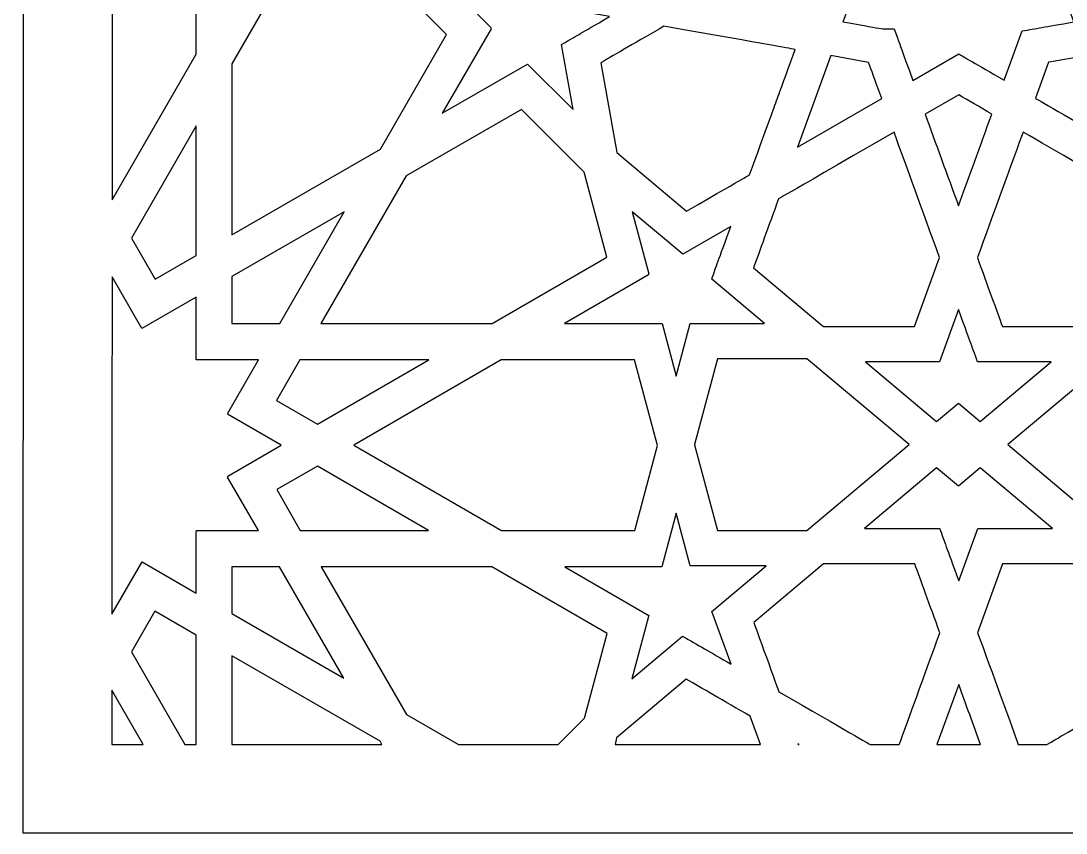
# Model space of a CAD drawing. Header units: millimetres. Extents: x -54 to 55, y -100 to 100.
# Drawn here: x -54.4 to 6.3, y -99.8 to -52.7 of the extents above; entities that cross this region are included whole.
import ezdxf

# ---------------------------------------------------------------- set-up
doc = ezdxf.new("R2010")
doc.units = ezdxf.units.MM
doc.header["$MEASUREMENT"] = 0
doc.layers.add('layer 1', color=7, linetype='Continuous')

msp = doc.modelspace()

# ---------------------------------------------------------------- linework, layer by layer
at = {"layer": 'layer 1', "color": 250}
for points, knots in [([(39.9831, 64.6702), (27.191, 76.9987), (13.4683, 88.3603), (0.1199, 100.1639), (0.1199, 100.1639), (-19.8368, 81.9923), (-25.8334, 78.3498), (-37.6556, 67.14), (-37.6556, 67.14), (-48.7211, 56.6473), (-54.3959, 43.5991), (-54.3272, 28.0159), (-54.3272, 28.0159), (-54.1452, -13.2052), (-54.2629, -52.2312), (-54.2629, -99.8361), (-54.2629, -99.8361), (-17.7913, -99.8361), (18.1751, -99.8361), (54.4463, -99.8361), (54.4463, -99.8361), (54.4463, -53.0892), (54.3733, -13.608), (54.484, 27.6902), (54.484, 27.6902), (54.5221, 42.0169), (50.2098, 54.8146), (39.9831, 64.6702)], [0, 0, 0, 0, 0.125, 0.125, 0.125, 0.125, 0.25, 0.25, 0.25, 0.25, 0.375, 0.375, 0.375, 0.375, 0.5, 0.5, 0.5, 0.5, 0.625, 0.625, 0.625, 0.625, 0.75, 0.75, 0.75, 0.75, 1, 1, 1, 1]), ([(0.0688, -54.5973), (0.0688, -54.5973), (-2.5943, -56.1336), (-2.5943, -56.1336), (-2.5943, -56.1336), (-3.9166, -52.4937), (-3.0819, -54.7864), (-3.6809, -53.1421), (-3.6809, -53.1421), (-4.499, -53.1421), (-3.907, -53.2137), (-6.6531, -52.73), (-6.6531, -52.73), (-6.0671, -51.1221), (-5.8671, -50.5714), (-5.6067, -49.8549), (-5.6067, -49.8549), (-5.6067, -49.8549), (-7.5706, -47.5135), (-7.5706, -47.5135), (-7.5706, -47.5135), (-7.5706, -47.5135), (-7.5703, -47.5135), (-7.5703, -47.5135), (-7.5703, -47.5135), (-7.5703, -47.5135), (-7.5706, -47.5132), (-7.5706, -47.5132), (-7.5706, -47.5132), (-7.5706, -47.5132), (-4.9241, -45.9839), (-4.9241, -45.9839), (-4.9241, -45.9839), (-4.9241, -45.7052), (-4.9241, -43.489), (-4.9241, -42.9246), (-4.9241, -42.9246), (-4.9241, -42.9246), (-1.9135, -43.4576), (-1.9135, -43.4576), (-1.9135, -43.4576), (-1.9135, -43.4576), (0.0554, -41.1131), (0.0554, -41.1131), (0.0554, -41.1131), (0.0554, -41.1131), (2.0196, -43.4573), (2.0196, -43.4573), (2.0196, -43.4573), (2.0196, -43.4573), (5.0313, -42.9263), (5.0313, -42.9263), (5.0313, -42.9263), (5.0313, -42.9263), (5.0313, -45.9666), (5.0313, -45.9666), (5.0313, -45.9666), (5.0313, -45.9666), (7.6895, -47.5015), (7.6895, -47.5015), (7.6895, -47.5015), (7.1127, -48.1901), (6.9239, -48.4145), (5.7167, -49.8549), (5.7167, -49.8549), (5.7167, -49.8549), (6.7613, -52.7293), (6.7613, -52.7293), (6.7613, -52.7293), (4.9607, -53.0458), (4.6115, -53.1082), (3.7468, -53.2617), (3.7468, -53.2617), (3.7468, -53.2617), (2.7075, -56.1199), (2.7075, -56.1199), (2.7075, -56.1199), (1.0364, -55.154), (0.3263, -54.7455), (0.0688, -54.5973)], [0, 0, 0, 0, 0.047619, 0.047619, 0.047619, 0.047619, 0.0952381, 0.0952381, 0.0952381, 0.0952381, 0.1428571, 0.1428571, 0.1428571, 0.1428571, 0.1904762, 0.1904762, 0.1904762, 0.1904762, 0.2380952, 0.2380952, 0.2380952, 0.2380952, 0.2857143, 0.2857143, 0.2857143, 0.2857143, 0.3333333, 0.3333333, 0.3333333, 0.3333333, 0.3809524, 0.3809524, 0.3809524, 0.3809524, 0.4285714, 0.4285714, 0.4285714, 0.4285714, 0.4761905, 0.4761905, 0.4761905, 0.4761905, 0.5238095, 0.5238095, 0.5238095, 0.5238095, 0.5714286, 0.5714286, 0.5714286, 0.5714286, 0.6190476, 0.6190476, 0.6190476, 0.6190476, 0.6666667, 0.6666667, 0.6666667, 0.6666667, 0.7142857, 0.7142857, 0.7142857, 0.7142857, 0.7619048, 0.7619048, 0.7619048, 0.7619048, 0.8095238, 0.8095238, 0.8095238, 0.8095238, 0.8571429, 0.8571429, 0.8571429, 0.8571429, 0.9047619, 0.9047619, 0.9047619, 0.9047619, 1, 1, 1, 1]), ([(-49.0984, -63.071), (-49.0944, -58.269), (-49.0885, -50.5918), (-49.0853, -45.6032), (-49.0853, -45.6032), (-49.0853, -45.6032), (-44.2137, -46.9078), (-44.2137, -46.9078), (-44.2137, -46.9078), (-44.2137, -46.9078), (-44.2137, -54.6096), (-44.2137, -54.6096), (-44.2137, -54.6096), (-44.2137, -54.6096), (-49.0984, -63.071), (-49.0984, -63.071)], [0, 0, 0, 0, 0.2, 0.2, 0.2, 0.2, 0.4, 0.4, 0.4, 0.4, 0.6, 0.6, 0.6, 0.6, 1, 1, 1, 1]), ([(-22.326, -57.827), (-22.326, -57.827), (-24.9706, -55.1804), (-24.9706, -55.1804), (-24.9706, -55.1804), (-24.9706, -55.1804), (-24.971, -55.1808), (-24.971, -55.1808), (-24.971, -55.1808), (-24.971, -55.1808), (-24.9713, -55.1804), (-24.9713, -55.1804), (-24.9713, -55.1804), (-24.9713, -55.1804), (-29.9219, -58.0386), (-29.9219, -58.0386), (-29.9219, -58.0386), (-29.9219, -58.0386), (-27.0906, -53.134), (-27.0906, -53.134), (-27.0906, -53.134), (-27.0906, -53.134), (-27.1027, -53.122), (-27.1027, -53.122), (-27.1027, -53.122), (-27.1027, -53.122), (-27.0759, -53.0754), (-27.0759, -53.0754), (-27.0759, -53.0754), (-27.0759, -53.0754), (-29.313, -50.8395), (-29.313, -50.8395), (-29.313, -50.8395), (-29.313, -50.8395), (-26.2587, -51.6583), (-26.2587, -51.6583), (-26.2587, -51.6583), (-26.2587, -51.6583), (-24.0971, -47.9146), (-24.0971, -47.9146), (-24.0971, -47.9146), (-24.0971, -47.9146), (-23.3992, -51.8664), (-23.3992, -51.8664), (-23.3992, -51.8664), (-23.3992, -51.8664), (-20.2051, -52.4295), (-20.2051, -52.4295), (-20.2051, -52.4295), (-22.0915, -53.5181), (-21.8269, -53.3657), (-22.9933, -54.0395), (-22.9933, -54.0395), (-22.9933, -54.0395), (-22.326, -57.827), (-22.326, -57.827)], [0, 0, 0, 0, 0.0666667, 0.0666667, 0.0666667, 0.0666667, 0.1333333, 0.1333333, 0.1333333, 0.1333333, 0.2, 0.2, 0.2, 0.2, 0.2666667, 0.2666667, 0.2666667, 0.2666667, 0.3333333, 0.3333333, 0.3333333, 0.3333333, 0.4, 0.4, 0.4, 0.4, 0.4666667, 0.4666667, 0.4666667, 0.4666667, 0.5333333, 0.5333333, 0.5333333, 0.5333333, 0.6, 0.6, 0.6, 0.6, 0.6666667, 0.6666667, 0.6666667, 0.6666667, 0.7333333, 0.7333333, 0.7333333, 0.7333333, 0.8, 0.8, 0.8, 0.8, 0.8666667, 0.8666667, 0.8666667, 0.8666667, 1, 1, 1, 1]), ([(-33.3087, -49.8309), (-33.3087, -49.8309), (-29.6766, -53.4606), (-29.6766, -53.4606), (-29.6766, -53.4606), (-29.6766, -53.4606), (-33.5179, -60.1144), (-33.5179, -60.1144), (-33.5179, -60.1144), (-33.5179, -60.1144), (-42.14, -65.092), (-42.14, -65.092), (-42.14, -65.092), (-42.14, -65.092), (-42.14, -55.1706), (-42.14, -55.1706), (-42.14, -55.1706), (-42.14, -55.1706), (-38.2865, -48.4956), (-38.2865, -48.4956), (-38.2865, -48.4956), (-38.2865, -48.4956), (-33.3087, -49.8309), (-33.3087, -49.8309)], [0, 0, 0, 0, 0.1428571, 0.1428571, 0.1428571, 0.1428571, 0.2857143, 0.2857143, 0.2857143, 0.2857143, 0.4285714, 0.4285714, 0.4285714, 0.4285714, 0.5714286, 0.5714286, 0.5714286, 0.5714286, 0.7142857, 0.7142857, 0.7142857, 0.7142857, 1, 1, 1, 1]), ([(-17.0498, -52.9858), (-10.5664, -54.1306), (-10.0496, -54.2216), (-9.4287, -54.3313), (-9.4287, -54.3313), (-9.4287, -54.3313), (-9.4287, -54.3316), (-9.4287, -54.3316), (-9.4287, -54.3316), (-9.4287, -54.3316), (-9.428, -54.3316), (-9.428, -54.3316), (-9.428, -54.3316), (-10.7841, -58.0598), (-10.1939, -56.4374), (-12.0753, -61.608), (-12.0753, -61.608), (-12.336, -61.7597), (-11.8438, -61.4754), (-15.7374, -63.7222), (-15.7374, -63.7222), (-15.7374, -63.7222), (-19.7964, -60.3183), (-19.7964, -60.3183), (-19.7964, -60.3183), (-19.7964, -60.3183), (-20.7155, -55.1014), (-20.7155, -55.1014), (-20.7155, -55.1014), (-19.8684, -54.6125), (-18.5625, -53.8586), (-17.0498, -52.9858)], [0, 0, 0, 0, 0.1111111, 0.1111111, 0.1111111, 0.1111111, 0.2222222, 0.2222222, 0.2222222, 0.2222222, 0.3333333, 0.3333333, 0.3333333, 0.3333333, 0.4444444, 0.4444444, 0.4444444, 0.4444444, 0.5555556, 0.5555556, 0.5555556, 0.5555556, 0.6666667, 0.6666667, 0.6666667, 0.6666667, 0.7777778, 0.7777778, 0.7777778, 0.7777778, 1, 1, 1, 1]), ([(5.2758, -55.0817), (5.9686, -54.9592), (7.2584, -54.7324), (7.4757, -54.6947), (7.4757, -54.6947), (7.4757, -54.6947), (7.4757, -54.6954), (7.4757, -54.6954), (7.4757, -54.6954), (7.4757, -54.6954), (7.4764, -54.6954), (7.4764, -54.6954), (7.4764, -54.6954), (7.7607, -55.4764), (7.3625, -54.3828), (9.4019, -59.9853), (9.4019, -59.9853), (6.4364, -58.2729), (4.518, -57.1655), (4.518, -57.1655), (4.518, -57.1655), (4.518, -57.1655), (5.2758, -55.0817), (5.2758, -55.0817)], [0, 0, 0, 0, 0.1428571, 0.1428571, 0.1428571, 0.1428571, 0.2857143, 0.2857143, 0.2857143, 0.2857143, 0.4285714, 0.4285714, 0.4285714, 0.4285714, 0.5714286, 0.5714286, 0.5714286, 0.5714286, 0.7142857, 0.7142857, 0.7142857, 0.7142857, 1, 1, 1, 1]), ([(-7.3685, -54.6947), (-7.3685, -54.6947), (-5.1672, -55.0824), (-5.1672, -55.0824), (-5.1672, -55.0824), (-4.9633, -55.645), (-4.8952, -55.8306), (-4.4059, -57.1786), (-4.4059, -57.1786), (-4.4059, -57.1786), (-4.4062, -57.1789), (-4.4062, -57.1789), (-4.4062, -57.1789), (-4.4062, -57.1789), (-4.4062, -57.1789), (-4.4062, -57.1789), (-4.4062, -57.1789), (-4.4062, -57.1789), (-9.3007, -60.0043), (-9.3007, -60.0043), (-9.3007, -60.0043), (-9.3007, -60.0043), (-7.3685, -54.6947), (-7.3685, -54.6947)], [0, 0, 0, 0, 0.1428571, 0.1428571, 0.1428571, 0.1428571, 0.2857143, 0.2857143, 0.2857143, 0.2857143, 0.4285714, 0.4285714, 0.4285714, 0.4285714, 0.5714286, 0.5714286, 0.5714286, 0.5714286, 0.7142857, 0.7142857, 0.7142857, 0.7142857, 1, 1, 1, 1]), ([(1.9928, -58.0849), (1.3113, -59.9567), (1.7473, -58.7587), (0.054, -63.4118), (0.054, -63.4118), (-0.598, -61.62), (-1.2735, -59.7634), (-1.88, -58.0986), (-1.88, -58.0986), (-1.88, -58.0986), (0.0691, -56.974), (0.0691, -56.974), (0.0691, -56.974), (0.6166, -57.2897), (1.2689, -57.6665), (1.9928, -58.0849)], [0, 0, 0, 0, 0.2, 0.2, 0.2, 0.2, 0.4, 0.4, 0.4, 0.4, 0.6, 0.6, 0.6, 0.6, 1, 1, 1, 1]), ([(-36.9685, -70.2448), (-36.9685, -70.2448), (-32.0245, -61.6807), (-32.0245, -61.6807), (-32.0245, -61.6807), (-32.0245, -61.6807), (-25.3245, -57.8129), (-25.3245, -57.8129), (-25.3245, -57.8129), (-25.3245, -57.8129), (-21.6819, -61.4574), (-21.6819, -61.4574), (-21.6819, -61.4574), (-21.6819, -61.4574), (-20.3586, -66.3914), (-20.3586, -66.3914), (-20.3586, -66.3914), (-20.3586, -66.3914), (-27.033, -70.2448), (-27.033, -70.2448), (-27.033, -70.2448), (-27.033, -70.2448), (-36.9685, -70.2448), (-36.9685, -70.2448)], [0, 0, 0, 0, 0.1428571, 0.1428571, 0.1428571, 0.1428571, 0.2857143, 0.2857143, 0.2857143, 0.2857143, 0.4285714, 0.4285714, 0.4285714, 0.4285714, 0.5714286, 0.5714286, 0.5714286, 0.5714286, 0.7142857, 0.7142857, 0.7142857, 0.7142857, 1, 1, 1, 1]), ([(-44.2137, -58.7625), (-44.2137, -58.7625), (-44.2137, -66.289), (-44.2137, -66.289), (-44.2137, -66.289), (-44.2137, -66.289), (-46.602, -67.6673), (-46.602, -67.6673), (-46.602, -67.6673), (-46.602, -67.6673), (-47.9782, -65.2836), (-47.9782, -65.2836), (-47.9782, -65.2836), (-47.9782, -65.2836), (-44.2137, -58.7625), (-44.2137, -58.7625)], [0, 0, 0, 0, 0.2, 0.2, 0.2, 0.2, 0.4, 0.4, 0.4, 0.4, 0.6, 0.6, 0.6, 0.6, 1, 1, 1, 1]), ([(-11.8519, -67.0129), (-11.5165, -66.09), (-10.9975, -64.666), (-10.3953, -63.0149), (-10.3953, -63.0149), (-10.1382, -62.865), (-10.909, -63.3102), (-3.6908, -59.1435), (-3.6908, -59.1435), (-2.9489, -61.1819), (-2.0609, -63.6199), (-1.0421, -66.4227), (-1.0421, -66.4227), (-1.0421, -66.4227), (-1.0421, -66.4235), (-1.0421, -66.4235), (-1.0421, -66.4235), (-1.0421, -66.4235), (-2.4949, -70.4176), (-2.4949, -70.4176), (-2.4949, -70.4176), (-2.4949, -70.4176), (-7.7897, -70.4194), (-7.7897, -70.4194), (-7.7897, -70.4194), (-7.7897, -70.4194), (-7.9982, -70.2448), (-7.9982, -70.2448), (-7.9982, -70.2448), (-7.9982, -70.2448), (-8.001, -70.2448), (-8.001, -70.2448), (-8.001, -70.2448), (-8.001, -70.2448), (-11.8519, -67.0129), (-11.8519, -67.0129)], [0, 0, 0, 0, 0.1, 0.1, 0.1, 0.1, 0.2, 0.2, 0.2, 0.2, 0.3, 0.3, 0.3, 0.3, 0.4, 0.4, 0.4, 0.4, 0.5, 0.5, 0.5, 0.5, 0.6, 0.6, 0.6, 0.6, 0.7, 0.7, 0.7, 0.7, 0.8, 0.8, 0.8, 0.8, 1, 1, 1, 1]), ([(2.6049, -70.4176), (2.2694, -69.4951), (1.7508, -68.0723), (1.1493, -66.4224), (1.1493, -66.4224), (1.4947, -65.4731), (3.3941, -60.2548), (3.8029, -59.1315), (3.8029, -59.1315), (3.8029, -59.1315), (3.8033, -59.1315), (3.8033, -59.1315), (3.8033, -59.1315), (3.8033, -59.1315), (3.8036, -59.1305), (3.8036, -59.1305), (3.8036, -59.1305), (5.6688, -60.2068), (8.2038, -61.6712), (10.4979, -62.9959), (10.4979, -62.9959), (10.4979, -62.9959), (11.9606, -67.0137), (11.9606, -67.0137), (11.9606, -67.0137), (11.9606, -67.0137), (8.1107, -70.2448), (8.1107, -70.2448), (8.1107, -70.2448), (8.1107, -70.2448), (8.1029, -70.2448), (8.1029, -70.2448), (8.1029, -70.2448), (8.1029, -70.2448), (7.8944, -70.4194), (7.8944, -70.4194), (7.8944, -70.4194), (7.8944, -70.4194), (2.6049, -70.4176), (2.6049, -70.4176)], [0, 0, 0, 0, 0.0909091, 0.0909091, 0.0909091, 0.0909091, 0.1818182, 0.1818182, 0.1818182, 0.1818182, 0.2727273, 0.2727273, 0.2727273, 0.2727273, 0.3636364, 0.3636364, 0.3636364, 0.3636364, 0.4545455, 0.4545455, 0.4545455, 0.4545455, 0.5454545, 0.5454545, 0.5454545, 0.5454545, 0.6363636, 0.6363636, 0.6363636, 0.6363636, 0.7272727, 0.7272727, 0.7272727, 0.7272727, 0.8181818, 0.8181818, 0.8181818, 0.8181818, 1, 1, 1, 1]), ([(-42.14, -67.5203), (-42.14, -67.5203), (-35.6205, -63.7565), (-35.6205, -63.7565), (-35.6205, -63.7565), (-35.6205, -63.7565), (-39.366, -70.2448), (-39.366, -70.2448), (-39.366, -70.2448), (-39.6065, -70.2448), (-41.6333, -70.2448), (-42.14, -70.2448), (-42.14, -70.2448), (-42.14, -70.2448), (-42.14, -67.5203), (-42.14, -67.5203)], [0, 0, 0, 0, 0.2, 0.2, 0.2, 0.2, 0.4, 0.4, 0.4, 0.4, 0.6, 0.6, 0.6, 0.6, 1, 1, 1, 1]), ([(-17.9486, -67.4282), (-17.9486, -67.4282), (-17.9603, -67.3848), (-17.9603, -67.3848), (-17.9603, -67.3848), (-17.9603, -67.3848), (-17.9338, -67.3696), (-17.9338, -67.3696), (-17.9338, -67.3696), (-17.9338, -67.3696), (-18.9036, -63.754), (-18.9036, -63.754), (-18.9036, -63.754), (-18.9036, -63.754), (-15.9569, -66.2255), (-15.9569, -66.2255), (-15.9569, -66.2255), (-15.9569, -66.2255), (-13.1713, -64.6187), (-13.1713, -64.6187), (-13.1713, -64.6187), (-13.9086, -66.6418), (-14.0042, -66.9088), (-14.2776, -67.6655), (-14.2776, -67.6655), (-14.2776, -67.6655), (-11.2042, -70.2448), (-11.2042, -70.2448), (-11.2042, -70.2448), (-11.2042, -70.2448), (-15.5279, -70.2448), (-15.5279, -70.2448), (-15.5279, -70.2448), (-15.5279, -70.2448), (-16.346, -73.2998), (-16.346, -73.2998), (-16.346, -73.2998), (-16.346, -73.2998), (-17.1641, -70.2448), (-17.1641, -70.2448), (-17.1641, -70.2448), (-17.8739, -70.2448), (-22.1203, -70.2448), (-22.8269, -70.2448), (-22.8269, -70.2448), (-22.8269, -70.2448), (-17.9486, -67.4282), (-17.9486, -67.4282)], [0, 0, 0, 0, 0.0769231, 0.0769231, 0.0769231, 0.0769231, 0.1538462, 0.1538462, 0.1538462, 0.1538462, 0.2307692, 0.2307692, 0.2307692, 0.2307692, 0.3076923, 0.3076923, 0.3076923, 0.3076923, 0.3846154, 0.3846154, 0.3846154, 0.3846154, 0.4615385, 0.4615385, 0.4615385, 0.4615385, 0.5384615, 0.5384615, 0.5384615, 0.5384615, 0.6153846, 0.6153846, 0.6153846, 0.6153846, 0.6923077, 0.6923077, 0.6923077, 0.6923077, 0.7692308, 0.7692308, 0.7692308, 0.7692308, 0.8461538, 0.8461538, 0.8461538, 0.8461538, 1, 1, 1, 1]), ([(-44.1996, -82.2589), (-44.1996, -82.2589), (-44.1996, -82.3178), (-44.1996, -82.3178), (-44.1996, -82.3178), (-44.1996, -82.3178), (-44.2137, -82.3178), (-44.2137, -82.3178), (-44.2137, -82.3178), (-44.2137, -82.3178), (-44.2137, -85.8957), (-44.2137, -85.8957), (-44.2137, -85.8957), (-44.2137, -85.8957), (-47.3555, -84.0832), (-47.3555, -84.0832), (-47.3555, -84.0832), (-47.3555, -84.0832), (-47.3557, -84.0835), (-47.3557, -84.0835), (-47.3557, -84.0835), (-47.3557, -84.0835), (-47.3563, -84.0832), (-47.3563, -84.0832), (-47.3563, -84.0832), (-47.3563, -84.0832), (-49.1137, -87.1269), (-49.1137, -87.1269), (-49.1137, -87.1269), (-49.1115, -80.5776), (-49.107, -74.017), (-49.102, -67.5393), (-49.102, -67.5393), (-49.102, -67.5393), (-47.3704, -70.5382), (-47.3704, -70.5382), (-47.3704, -70.5382), (-47.3704, -70.5382), (-44.2137, -68.7173), (-44.2137, -68.7173), (-44.2137, -68.7173), (-44.2137, -68.7173), (-44.2137, -72.3628), (-44.2137, -72.3628), (-44.2137, -72.3628), (-44.2137, -72.3628), (-40.5883, -72.3628), (-40.5883, -72.3628), (-40.5883, -72.3628), (-40.5883, -72.3628), (-42.3757, -75.4602), (-42.3757, -75.4602), (-42.3757, -75.4602), (-42.3757, -75.4602), (-42.3606, -75.4691), (-42.3606, -75.4691), (-42.3606, -75.4691), (-42.3606, -75.4691), (-42.3897, -75.5195), (-42.3897, -75.5195), (-42.3897, -75.5195), (-42.3897, -75.5195), (-39.2802, -77.3147), (-39.2802, -77.3147), (-39.2802, -77.3147), (-39.2802, -77.3147), (-42.3757, -79.1023), (-42.3757, -79.1023), (-42.3757, -79.1023), (-42.3757, -79.1023), (-42.3536, -79.1405), (-42.3536, -79.1405), (-42.3536, -79.1405), (-42.3536, -79.1405), (-42.3897, -79.1612), (-42.3897, -79.1612), (-42.3897, -79.1612), (-42.3897, -79.1612), (-40.6024, -82.2589), (-40.6024, -82.2589), (-40.6024, -82.2589), (-41.0561, -82.2589), (-43.7604, -82.2589), (-44.1996, -82.2589)], [0, 0, 0, 0, 0.0454545, 0.0454545, 0.0454545, 0.0454545, 0.0909091, 0.0909091, 0.0909091, 0.0909091, 0.1363636, 0.1363636, 0.1363636, 0.1363636, 0.1818182, 0.1818182, 0.1818182, 0.1818182, 0.2272727, 0.2272727, 0.2272727, 0.2272727, 0.2727273, 0.2727273, 0.2727273, 0.2727273, 0.3181818, 0.3181818, 0.3181818, 0.3181818, 0.3636364, 0.3636364, 0.3636364, 0.3636364, 0.4090909, 0.4090909, 0.4090909, 0.4090909, 0.4545455, 0.4545455, 0.4545455, 0.4545455, 0.5, 0.5, 0.5, 0.5, 0.5454545, 0.5454545, 0.5454545, 0.5454545, 0.5909091, 0.5909091, 0.5909091, 0.5909091, 0.6363636, 0.6363636, 0.6363636, 0.6363636, 0.6818182, 0.6818182, 0.6818182, 0.6818182, 0.7272727, 0.7272727, 0.7272727, 0.7272727, 0.7727273, 0.7727273, 0.7727273, 0.7727273, 0.8181818, 0.8181818, 0.8181818, 0.8181818, 0.8636364, 0.8636364, 0.8636364, 0.8636364, 0.9090909, 0.9090909, 0.9090909, 0.9090909, 1, 1, 1, 1]), ([(-1.0527, -72.4761), (-1.0527, -72.4761), (0.0547, -69.4316), (0.0547, -69.4316), (0.0547, -69.4316), (0.7101, -71.2301), (0.7934, -71.4611), (1.1617, -72.4761), (1.1617, -72.4761), (1.1617, -72.4761), (5.4412, -72.4778), (5.4412, -72.4778), (5.4412, -72.4778), (5.4412, -72.4778), (1.3176, -75.9372), (1.3176, -75.9372), (1.3176, -75.9372), (1.3176, -75.9372), (0.0511, -74.8742), (0.0511, -74.8742), (0.0511, -74.8742), (0.0511, -74.8742), (-1.2153, -75.9372), (-1.2153, -75.9372), (-1.2153, -75.9372), (-1.2153, -75.9372), (-5.3372, -72.4778), (-5.3372, -72.4778), (-5.3372, -72.4778), (-5.3372, -72.4778), (-1.0527, -72.4761), (-1.0527, -72.4761)], [0, 0, 0, 0, 0.1111111, 0.1111111, 0.1111111, 0.1111111, 0.2222222, 0.2222222, 0.2222222, 0.2222222, 0.3333333, 0.3333333, 0.3333333, 0.3333333, 0.4444444, 0.4444444, 0.4444444, 0.4444444, 0.5555556, 0.5555556, 0.5555556, 0.5555556, 0.6666667, 0.6666667, 0.6666667, 0.6666667, 0.7777778, 0.7777778, 0.7777778, 0.7777778, 1, 1, 1, 1]), ([(-38.191, -72.3628), (-38.191, -72.3628), (-30.7022, -72.3628), (-30.7022, -72.3628), (-30.7022, -72.3628), (-30.7022, -72.3628), (-37.1626, -76.0921), (-37.1626, -76.0921), (-37.1626, -76.0921), (-37.1626, -76.0921), (-39.5482, -74.7147), (-39.5482, -74.7147), (-39.5482, -74.7147), (-39.5482, -74.7147), (-38.191, -72.3628), (-38.191, -72.3628)], [0, 0, 0, 0, 0.2, 0.2, 0.2, 0.2, 0.4, 0.4, 0.4, 0.4, 0.6, 0.6, 0.6, 0.6, 1, 1, 1, 1]), ([(-35.0593, -77.3067), (-35.0593, -77.3067), (-26.4958, -72.3628), (-26.4958, -72.3628), (-26.4958, -72.3628), (-26.4958, -72.3628), (-18.759, -72.3628), (-18.759, -72.3628), (-18.759, -72.3628), (-18.759, -72.3628), (-17.4269, -77.337), (-17.4269, -77.337), (-17.4269, -77.337), (-17.4269, -77.337), (-18.7452, -82.2589), (-18.7452, -82.2589), (-18.7452, -82.2589), (-18.7452, -82.2589), (-26.4811, -82.2589), (-26.4811, -82.2589), (-26.4811, -82.2589), (-26.4811, -82.2589), (-35.0593, -77.3067), (-35.0593, -77.3067)], [0, 0, 0, 0, 0.1428571, 0.1428571, 0.1428571, 0.1428571, 0.2857143, 0.2857143, 0.2857143, 0.2857143, 0.4285714, 0.4285714, 0.4285714, 0.4285714, 0.5714286, 0.5714286, 0.5714286, 0.5714286, 0.7142857, 0.7142857, 0.7142857, 0.7142857, 1, 1, 1, 1]), ([(-13.9478, -82.2589), (-13.9478, -82.2589), (-15.2802, -77.2823), (-15.2802, -77.2823), (-15.2802, -77.2823), (-15.2802, -77.2823), (-15.2799, -77.2812), (-15.2799, -77.2812), (-15.2799, -77.2812), (-15.2799, -77.2812), (-15.2802, -77.2798), (-15.2802, -77.2798), (-15.2802, -77.2798), (-15.2802, -77.2798), (-13.9478, -72.3036), (-13.9478, -72.3036), (-13.9478, -72.3036), (-13.9478, -72.3036), (-8.7507, -72.3036), (-8.7507, -72.3036), (-8.7507, -72.3036), (-8.7507, -72.3036), (-8.5415, -72.4789), (-8.5415, -72.4789), (-8.5415, -72.4789), (-8.5415, -72.4789), (-8.5387, -72.4789), (-8.5387, -72.4789), (-8.5387, -72.4789), (-8.5387, -72.4789), (-2.8166, -77.2812), (-2.8166, -77.2812), (-2.8166, -77.2812), (-2.8166, -77.2812), (-8.7475, -82.2589), (-8.7475, -82.2589), (-8.7475, -82.2589), (-8.7475, -82.2589), (-13.9478, -82.2589), (-13.9478, -82.2589)], [0, 0, 0, 0, 0.0909091, 0.0909091, 0.0909091, 0.0909091, 0.1818182, 0.1818182, 0.1818182, 0.1818182, 0.2727273, 0.2727273, 0.2727273, 0.2727273, 0.3636364, 0.3636364, 0.3636364, 0.3636364, 0.4545455, 0.4545455, 0.4545455, 0.4545455, 0.5454545, 0.5454545, 0.5454545, 0.5454545, 0.6363636, 0.6363636, 0.6363636, 0.6363636, 0.7272727, 0.7272727, 0.7272727, 0.7272727, 0.8181818, 0.8181818, 0.8181818, 0.8181818, 1, 1, 1, 1]), ([(2.9192, -77.2812), (2.9192, -77.2812), (8.6434, -72.4789), (8.6434, -72.4789), (8.6434, -72.4789), (8.6434, -72.4789), (8.6515, -72.4789), (8.6515, -72.4789), (8.6515, -72.4789), (8.6515, -72.4789), (8.8603, -72.3036), (8.8603, -72.3036), (8.8603, -72.3036), (8.8603, -72.3036), (14.086, -72.3036), (14.086, -72.3036), (14.086, -72.3036), (14.086, -72.3036), (15.4185, -77.2798), (15.4185, -77.2798), (15.4185, -77.2798), (15.4185, -77.2798), (15.4181, -77.2812), (15.4181, -77.2812), (15.4181, -77.2812), (15.4181, -77.2812), (15.4185, -77.2823), (15.4185, -77.2823), (15.4185, -77.2823), (15.4185, -77.2823), (14.086, -82.2589), (14.086, -82.2589), (14.086, -82.2589), (14.086, -82.2589), (8.8522, -82.2589), (8.8522, -82.2589), (8.8522, -82.2589), (8.8522, -82.2589), (2.9192, -77.2812), (2.9192, -77.2812)], [0, 0, 0, 0, 0.0909091, 0.0909091, 0.0909091, 0.0909091, 0.1818182, 0.1818182, 0.1818182, 0.1818182, 0.2727273, 0.2727273, 0.2727273, 0.2727273, 0.3636364, 0.3636364, 0.3636364, 0.3636364, 0.4545455, 0.4545455, 0.4545455, 0.4545455, 0.5454545, 0.5454545, 0.5454545, 0.5454545, 0.6363636, 0.6363636, 0.6363636, 0.6363636, 0.7272727, 0.7272727, 0.7272727, 0.7272727, 0.8181818, 0.8181818, 0.8181818, 0.8181818, 1, 1, 1, 1]), ([(-39.5409, -79.8942), (-39.5409, -79.8942), (-37.1769, -78.529), (-37.1769, -78.529), (-37.1769, -78.529), (-37.1769, -78.529), (-30.7161, -82.2589), (-30.7161, -82.2589), (-30.7161, -82.2589), (-30.7161, -82.2589), (-38.1764, -82.2589), (-38.1764, -82.2589), (-38.1764, -82.2589), (-38.1764, -82.2589), (-39.5409, -79.8942), (-39.5409, -79.8942)], [0, 0, 0, 0, 0.2, 0.2, 0.2, 0.2, 0.4, 0.4, 0.4, 0.4, 0.6, 0.6, 0.6, 0.6, 1, 1, 1, 1]), ([(-1.2153, -78.6253), (-1.2153, -78.6253), (0.0511, -79.6882), (0.0511, -79.6882), (0.0511, -79.6882), (0.0511, -79.6882), (1.3176, -78.6249), (1.3176, -78.6249), (1.3176, -78.6249), (1.3176, -78.6249), (5.516, -82.1479), (5.516, -82.1479), (5.516, -82.1479), (5.516, -82.1479), (1.1765, -82.1495), (1.1765, -82.1495), (1.1765, -82.1495), (1.1765, -82.1495), (0.0691, -85.194), (0.0691, -85.194), (0.0691, -85.194), (-0.6777, -83.1434), (-0.7451, -82.9564), (-1.0375, -82.1495), (-1.0375, -82.1495), (-1.0375, -82.1495), (-5.412, -82.1479), (-5.412, -82.1479), (-5.412, -82.1479), (-5.412, -82.1479), (-1.2153, -78.6253), (-1.2153, -78.6253)], [0, 0, 0, 0, 0.1111111, 0.1111111, 0.1111111, 0.1111111, 0.2222222, 0.2222222, 0.2222222, 0.2222222, 0.3333333, 0.3333333, 0.3333333, 0.3333333, 0.4444444, 0.4444444, 0.4444444, 0.4444444, 0.5555556, 0.5555556, 0.5555556, 0.5555556, 0.6666667, 0.6666667, 0.6666667, 0.6666667, 0.7777778, 0.7777778, 0.7777778, 0.7777778, 1, 1, 1, 1]), ([(-13.1477, -90.0292), (-14.3986, -89.3075), (-15.0703, -88.9194), (-15.9703, -88.3998), (-15.9703, -88.3998), (-15.9703, -88.3998), (-18.9198, -90.8735), (-18.9198, -90.8735), (-18.9198, -90.8735), (-18.9198, -90.8735), (-17.9486, -87.2521), (-17.9486, -87.2521), (-17.9486, -87.2521), (-17.9486, -87.2521), (-17.9497, -87.2515), (-17.9497, -87.2515), (-17.9497, -87.2515), (-17.9497, -87.2515), (-17.9338, -87.1933), (-17.9338, -87.1933), (-17.9338, -87.1933), (-17.9338, -87.1933), (-22.8122, -84.377), (-22.8122, -84.377), (-22.8122, -84.377), (-22.8122, -84.377), (-17.1789, -84.377), (-17.1789, -84.377), (-17.1789, -84.377), (-17.1789, -84.377), (-16.3456, -81.2644), (-16.3456, -81.2644), (-16.3456, -81.2644), (-16.3456, -81.2644), (-15.5279, -84.3177), (-15.5279, -84.3177), (-15.5279, -84.3177), (-15.5279, -84.3177), (-11.115, -84.3177), (-11.115, -84.3177), (-11.115, -84.3177), (-11.115, -84.3177), (-14.2646, -86.9611), (-14.2646, -86.9611), (-14.2646, -86.9611), (-14.2646, -86.9611), (-13.1477, -90.0292), (-13.1477, -90.0292)], [0, 0, 0, 0, 0.0769231, 0.0769231, 0.0769231, 0.0769231, 0.1538462, 0.1538462, 0.1538462, 0.1538462, 0.2307692, 0.2307692, 0.2307692, 0.2307692, 0.3076923, 0.3076923, 0.3076923, 0.3076923, 0.3846154, 0.3846154, 0.3846154, 0.3846154, 0.4615385, 0.4615385, 0.4615385, 0.4615385, 0.5384615, 0.5384615, 0.5384615, 0.5384615, 0.6153846, 0.6153846, 0.6153846, 0.6153846, 0.6923077, 0.6923077, 0.6923077, 0.6923077, 0.7692308, 0.7692308, 0.7692308, 0.7692308, 0.8461538, 0.8461538, 0.8461538, 0.8461538, 1, 1, 1, 1]), ([(-5.0765, -94.6887), (-5.0765, -94.6887), (-6.4484, -93.8968), (-10.3738, -91.6295), (-10.3738, -91.6295), (-10.3742, -91.6288), (-11.8364, -87.6124), (-11.8364, -87.6116), (-11.8364, -87.6116), (-11.8364, -87.6116), (-7.7784, -84.206), (-7.7784, -84.206), (-7.7784, -84.206), (-7.7784, -84.206), (-2.4808, -84.208), (-2.4808, -84.208), (-2.4808, -84.208), (-2.1456, -85.1305), (-1.627, -86.5533), (-1.0255, -88.2033), (-1.0255, -88.2033), (-1.3836, -89.1881), (-3.0251, -93.6982), (-3.3856, -94.6887), (-3.3856, -94.6887), (-3.3856, -94.6887), (-5.0765, -94.6887), (-5.0765, -94.6887)], [0, 0, 0, 0, 0.125, 0.125, 0.125, 0.125, 0.25, 0.25, 0.25, 0.25, 0.375, 0.375, 0.375, 0.375, 0.5, 0.5, 0.5, 0.5, 0.625, 0.625, 0.625, 0.625, 0.75, 0.75, 0.75, 0.75, 1, 1, 1, 1]), ([(3.526, -94.6887), (3.2395, -93.9024), (1.9473, -90.352), (1.1659, -88.2025), (1.1659, -88.2025), (1.1659, -88.2025), (1.1663, -88.2022), (1.1663, -88.2022), (1.1663, -88.2022), (1.1663, -88.2022), (2.619, -84.208), (2.619, -84.208), (2.619, -84.208), (2.619, -84.208), (7.9163, -84.206), (7.9163, -84.206), (7.9163, -84.206), (7.9163, -84.206), (11.9757, -87.6124), (11.9757, -87.6124), (11.9757, -87.6124), (11.6406, -88.5355), (11.1217, -89.9597), (10.5195, -91.6103), (10.5195, -91.6103), (10.5195, -91.6103), (10.3297, -91.7208), (10.3297, -91.7208), (10.3297, -91.7208), (10.3297, -91.7208), (10.3297, -91.7211), (10.3297, -91.7211), (10.3297, -91.7211), (6.0572, -94.1878), (7.8719, -93.1401), (5.189, -94.6887), (5.189, -94.6887), (5.189, -94.6887), (3.526, -94.6887), (3.526, -94.6887)], [0, 0, 0, 0, 0.0909091, 0.0909091, 0.0909091, 0.0909091, 0.1818182, 0.1818182, 0.1818182, 0.1818182, 0.2727273, 0.2727273, 0.2727273, 0.2727273, 0.3636364, 0.3636364, 0.3636364, 0.3636364, 0.4545455, 0.4545455, 0.4545455, 0.4545455, 0.5454545, 0.5454545, 0.5454545, 0.5454545, 0.6363636, 0.6363636, 0.6363636, 0.6363636, 0.7272727, 0.7272727, 0.7272727, 0.7272727, 0.8181818, 0.8181818, 0.8181818, 0.8181818, 1, 1, 1, 1]), ([(-42.14, -84.377), (-42.14, -84.377), (-39.3801, -84.377), (-39.3801, -84.377), (-39.3801, -84.377), (-39.3801, -84.377), (-35.6489, -90.8398), (-35.6489, -90.8398), (-35.6489, -90.8398), (-35.6489, -90.8398), (-42.14, -87.0927), (-42.14, -87.0927), (-42.14, -87.0927), (-42.14, -87.0927), (-42.14, -84.377), (-42.14, -84.377)], [0, 0, 0, 0, 0.2, 0.2, 0.2, 0.2, 0.4, 0.4, 0.4, 0.4, 0.6, 0.6, 0.6, 0.6, 1, 1, 1, 1]), ([(-28.9822, -94.6887), (-28.9822, -94.6887), (-32.0098, -92.9407), (-32.0098, -92.9407), (-32.0098, -92.9407), (-32.0098, -92.9407), (-36.9538, -84.377), (-36.9538, -84.377), (-36.9538, -84.377), (-36.9538, -84.377), (-27.047, -84.377), (-27.047, -84.377), (-27.047, -84.377), (-27.047, -84.377), (-20.3483, -88.2442), (-20.3483, -88.2442), (-20.3483, -88.2442), (-20.3483, -88.2442), (-21.6679, -93.164), (-21.6679, -93.164), (-21.6679, -93.164), (-21.6679, -93.164), (-23.1917, -94.6887), (-23.1917, -94.6887), (-23.1917, -94.6887), (-23.1917, -94.6887), (-28.9822, -94.6887), (-28.9822, -94.6887)], [0, 0, 0, 0, 0.125, 0.125, 0.125, 0.125, 0.25, 0.25, 0.25, 0.25, 0.375, 0.375, 0.375, 0.375, 0.5, 0.5, 0.5, 0.5, 0.625, 0.625, 0.625, 0.625, 0.75, 0.75, 0.75, 0.75, 1, 1, 1, 1]), ([(-44.8746, -94.6887), (-44.8746, -94.6887), (-47.9782, -89.3124), (-47.9782, -89.3124), (-47.9782, -89.3124), (-47.9782, -89.3124), (-46.6166, -86.9541), (-46.6166, -86.9541), (-46.6166, -86.9541), (-46.6166, -86.9541), (-44.2137, -88.3408), (-44.2137, -88.3408), (-44.2137, -88.3408), (-44.2137, -88.3408), (-44.2137, -94.6887), (-44.2137, -94.6887), (-44.2137, -94.6887), (-44.2137, -94.6887), (-44.8746, -94.6887), (-44.8746, -94.6887)], [0, 0, 0, 0, 0.1666667, 0.1666667, 0.1666667, 0.1666667, 0.3333333, 0.3333333, 0.3333333, 0.3333333, 0.5, 0.5, 0.5, 0.5, 0.6666667, 0.6666667, 0.6666667, 0.6666667, 1, 1, 1, 1]), ([(-42.14, -94.6887), (-42.14, -94.6887), (-42.14, -89.5375), (-42.14, -89.5375), (-42.14, -89.5375), (-42.14, -89.5375), (-33.5318, -94.5071), (-33.5318, -94.5071), (-33.5318, -94.5071), (-33.5318, -94.5071), (-33.4271, -94.6887), (-33.4271, -94.6887), (-33.4271, -94.6887), (-33.4271, -94.6887), (-42.14, -94.6887), (-42.14, -94.6887)], [0, 0, 0, 0, 0.2, 0.2, 0.2, 0.2, 0.4, 0.4, 0.4, 0.4, 0.6, 0.6, 0.6, 0.6, 1, 1, 1, 1]), ([(-19.8775, -94.6887), (-19.8775, -94.6887), (-19.8103, -94.3074), (-19.8103, -94.3074), (-19.8103, -94.3074), (-19.8103, -94.3074), (-15.7519, -90.9038), (-15.7519, -90.9038), (-15.7519, -90.9038), (-14.8982, -91.3966), (-13.5798, -92.1571), (-12.052, -93.0381), (-12.052, -93.0381), (-12.052, -93.0381), (-11.4512, -94.6887), (-11.4512, -94.6887), (-11.4512, -94.6887), (-11.4512, -94.6887), (-19.8775, -94.6887), (-19.8775, -94.6887)], [0, 0, 0, 0, 0.1666667, 0.1666667, 0.1666667, 0.1666667, 0.3333333, 0.3333333, 0.3333333, 0.3333333, 0.5, 0.5, 0.5, 0.5, 0.6666667, 0.6666667, 0.6666667, 0.6666667, 1, 1, 1, 1]), ([(-49.1154, -94.6887), (-49.1154, -93.6428), (-49.1152, -92.5942), (-49.1149, -91.5461), (-49.1149, -91.5461), (-49.1149, -91.5461), (-47.3009, -94.6887), (-47.3009, -94.6887), (-47.3009, -94.6887), (-47.3009, -94.6887), (-49.1154, -94.6887), (-49.1154, -94.6887)], [0, 0, 0, 0, 0.25, 0.25, 0.25, 0.25, 0.5, 0.5, 0.5, 0.5, 1, 1, 1, 1]), ([(-1.1945, -94.6887), (-1.1945, -94.6887), (0.0702, -91.2139), (0.0702, -91.2139), (0.0702, -91.2139), (0.49, -92.3674), (0.9197, -93.5489), (1.3349, -94.6887), (1.3349, -94.6887), (1.3349, -94.6887), (-1.1945, -94.6887), (-1.1945, -94.6887)], [0, 0, 0, 0, 0.25, 0.25, 0.25, 0.25, 0.5, 0.5, 0.5, 0.5, 1, 1, 1, 1]), ([(-9.2601, -94.6887), (-9.2601, -94.6887), (-9.2777, -94.6404), (-9.2777, -94.6404), (-9.2777, -94.6404), (-9.2499, -94.6562), (-9.222, -94.6725), (-9.1938, -94.6887), (-9.1938, -94.6887), (-9.1938, -94.6887), (-9.2601, -94.6887), (-9.2601, -94.6887)], [0, 0, 0, 0, 0.25, 0.25, 0.25, 0.25, 0.5, 0.5, 0.5, 0.5, 1, 1, 1, 1])]:
    msp.add_open_spline(points, degree=3, knots=knots, dxfattribs=at)

doc.saveas('drawing.dxf')
